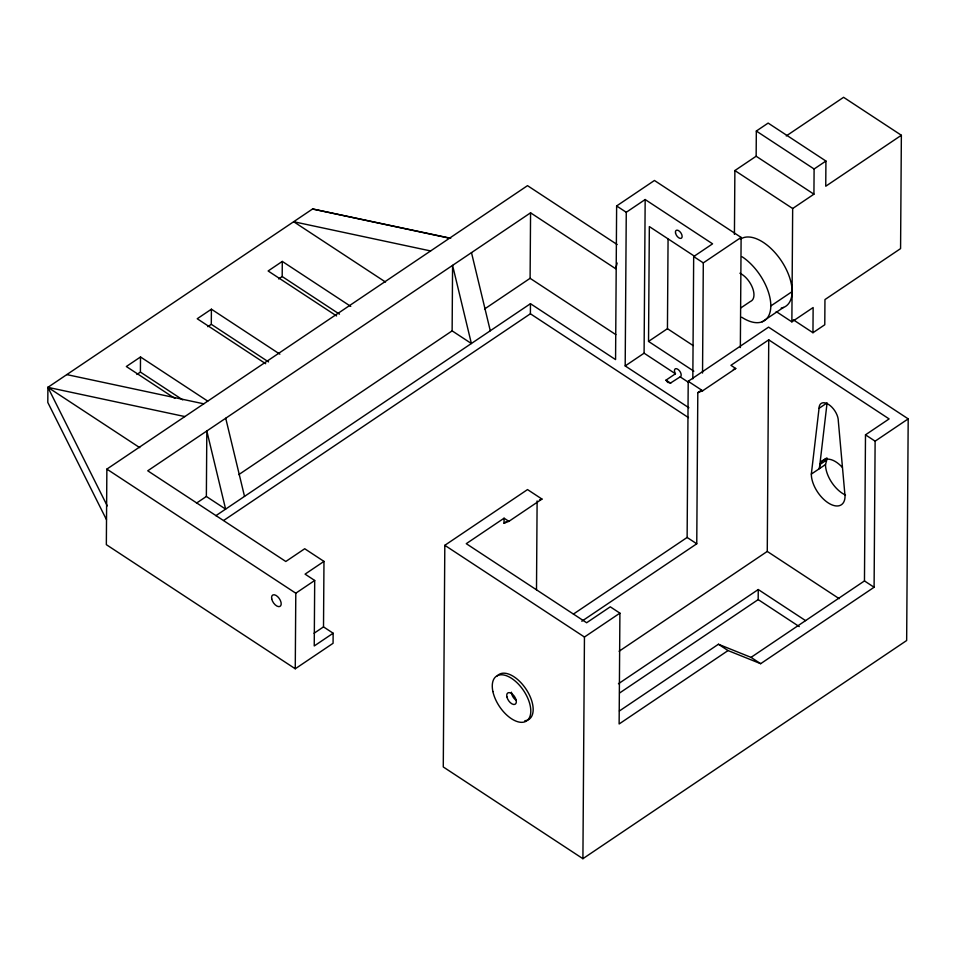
<?xml version="1.0" encoding="UTF-8"?>
<svg xmlns="http://www.w3.org/2000/svg" width="956" height="956" viewBox="0 0 956 956"><rect width="100%" height="100%" fill="white"/><g stroke="black" fill="none" stroke-linecap="round" stroke-linejoin="round"><path stroke-width="1.43" d="M450.73 238.283L312.576 208.982L47.908 387.335L47.8 402.44L106.463 519.658M617.146 244.533L527.509 185.655L106.869 469.109L106.343 544.669L295.261 668.77L333.07 643.292L333.142 633.219L323.51 626.885L323.976 561.399L304.713 548.744L285.808 561.483L147.738 470.794L530.568 212.818L615.664 268.72L617.17 263.019M136.863 374.465L140.401 372.075L140.508 356.97L207.727 401.114M206.365 496.475L206.819 430.989L225.616 509.13L206.365 496.475L196.518 503.107M207.751 326.689L211.3 324.311L211.407 309.194L279.869 354.162M278.65 278.925L282.187 276.535L282.295 261.418L350.756 306.386M295.261 668.77L295.798 593.21L314.703 580.471L305.072 574.138L323.976 561.399M314.703 580.471L314.237 645.957L333.142 633.219M508.891 521.355L504.075 518.2L504.039 523.231L508.891 521.355L541.968 499.068L527.521 489.58L444.815 545.314L443.273 766.963L582.909 858.691L906.658 640.52L908.2 418.871L768.564 327.143L688.212 381.289L687.125 537.451L573.409 614.087M452.128 330.86L452.582 265.374L471.38 343.515L452.128 330.86L238.821 474.594M484.573 309.003L530.102 278.316L530.568 212.818M223.716 520.434L530.389 313.783L530.461 303.697L615.568 359.599L616.632 205.958L654.442 180.481L741.115 237.411L740.35 347.554M536.495 589.84L537.117 500.944M582.909 858.691L584.451 637.031L619.906 613.143L610.275 606.821L586.637 622.75L466.265 543.677L504.075 518.2M619.906 613.143L619.13 723.979L728.042 650.57L760.665 663.691L874.095 587.259L875.122 441.17L908.2 418.871M688.858 407.746L625.188 365.933L626.264 212.28L645.169 199.541L712.578 243.828L693.674 256.567L692.825 378.887M625.188 365.933L644.093 353.182L645.169 199.541M693.817 371.167L648.538 341.423L649.339 226.572L694.618 256.316M648.538 341.423L667.443 328.685L668.065 239.191M581.798 621.245L696.757 543.785L697.808 392.653L701.489 390.179M702.541 373.031L703.305 262.888L741.115 237.411M734.435 234.387L734.877 170.562L756.148 156.234L756.327 131.044L768.146 123.085L825.924 161.038L825.745 186.229L901.365 135.262L843.586 97.309L786.262 135.943M619.619 692.981L758.18 599.603L758.251 589.529L805.573 620.611M619.106 651.251L767.262 551.421L768.744 339.846L889.116 418.919L865.491 434.837L864.463 580.925L751.034 657.37L718.422 644.248L619.392 710.977M776.224 311.584L791.867 321.861L792.667 208.516L813.926 194.188L814.106 168.997L825.924 161.038M793.289 319.794L812.958 332.724L813.138 307.533L791.867 321.861M901.365 135.262L900.576 248.608L824.956 299.575L824.777 324.753L812.958 332.724M819.053 408.32A13.492 7.218 56 0 1 828.756 404.567A13.492 7.218 56 0 1 838.316 420.963L845.044 496.236A23.613 12.643 56 0 1 828.063 502.796A23.613 12.643 56 0 1 811.333 474.092L819.053 408.32L827.083 402.906L819.376 468.679L819.973 464.497L821.694 461.354L824.395 459.454C831.326 457.685 837.85 462.549 842.332 467.365M845.534 495.065A23.613 12.643 56 0 1 825.518 464.544L827.263 458.259M140.508 356.97L126.335 366.518L174.876 398.413M211.407 309.194L197.223 318.742L265.684 363.722M282.295 261.418L268.122 270.978L336.584 315.946M215.877 515.69L530.461 303.697M740.924 307.856L750.376 301.487A16.873 9.034 56 0 0 752.647 288.186A16.873 9.034 56 0 0 739.92 273.213M741.713 317.225A40.487 21.665 56 0 0 770.811 305.968L792.082 291.64M668.34 382.711A4.72 2.533 56 0 1 666.667 381.121L665.997 380.153L675.45 373.784A4.72 2.533 56 0 1 675.45 368.753A4.72 2.533 56 0 1 680.218 371.884A4.72 2.533 56 0 1 680.182 376.867L670.037 383.344M762.207 321.79L783.466 307.45M314.058 633.254L323.51 626.885M768.744 339.846L730.934 365.323L735.75 368.49L702.66 390.777L697.808 392.653M504.039 523.231L506.489 521.582M821.694 461.354L826.605 458.044M819.973 464.497L826.115 460.362M811.333 474.092L825.518 464.544M618.448 683.743L758.251 589.529M733.324 369.422L735.75 368.49M539.543 500L541.968 499.068M312.576 208.982L449.523 238.211M430.618 250.95L293.671 221.72L385.519 282.044M66.812 374.597L203.759 403.826M107.239 505.879L47.908 387.335L184.855 416.565M756.327 131.044L814.106 168.997M756.148 156.234L813.926 194.188M734.877 170.562L792.667 208.516M616.632 205.958L626.264 212.28M693.674 256.567L703.305 262.888M865.491 434.837L875.122 441.17M667.443 328.685L693.136 345.57M688.212 381.289L702.66 390.777M530.102 278.316L615.831 334.624M644.093 353.182L675.45 373.784M680.158 376.867L688.595 382.412M665.997 380.153L670.706 383.236M530.389 313.783L688.475 417.617M864.463 580.925L874.095 587.259M767.262 551.421L839.237 598.695M687.125 537.451L696.757 543.785M282.187 276.535L339.452 314.142M758.18 599.603L799.276 626.598M751.034 657.37L760.665 663.691M718.422 644.248L728.042 650.57M211.3 324.311L268.552 361.918M444.815 545.314L584.451 637.031M140.401 372.075L182.727 399.883M47.908 387.335L139.755 447.659M106.869 469.109L295.798 593.21M471.487 252.635L490.285 330.776M225.724 418.25L244.521 496.391M497.287 675.928A26.983 14.448 56 0 1 527.019 690.65A26.983 14.448 56 0 1 524.82 720.728M516.228 700.401A6.752 3.609 56 0 1 511.448 692.204M740.398 239.203A40.487 21.665 56 0 1 783.502 264.25A40.487 21.665 56 0 1 781.207 308.095M742.131 256.77A40.487 21.665 56 0 1 770.811 305.968M506.871 696.805A6.752 3.609 56 0 0 514.914 704.357A6.752 3.609 56 0 0 512.81 694.51A6.752 3.609 56 0 0 506.871 696.805M492.89 691.547A26.983 14.448 56 0 0 525.047 721.744A26.983 14.448 56 0 0 516.658 682.369A26.983 14.448 56 0 0 492.89 691.547M675.522 233.049A4.72 2.533 56 0 0 681.15 238.331A4.72 2.533 56 0 0 679.68 231.448A4.72 2.533 56 0 0 675.522 233.049M271.731 598.958A6.752 3.609 56 0 0 279.773 606.498A6.752 3.609 56 0 0 277.67 596.652A6.752 3.609 56 0 0 271.731 598.958"/></g></svg>
